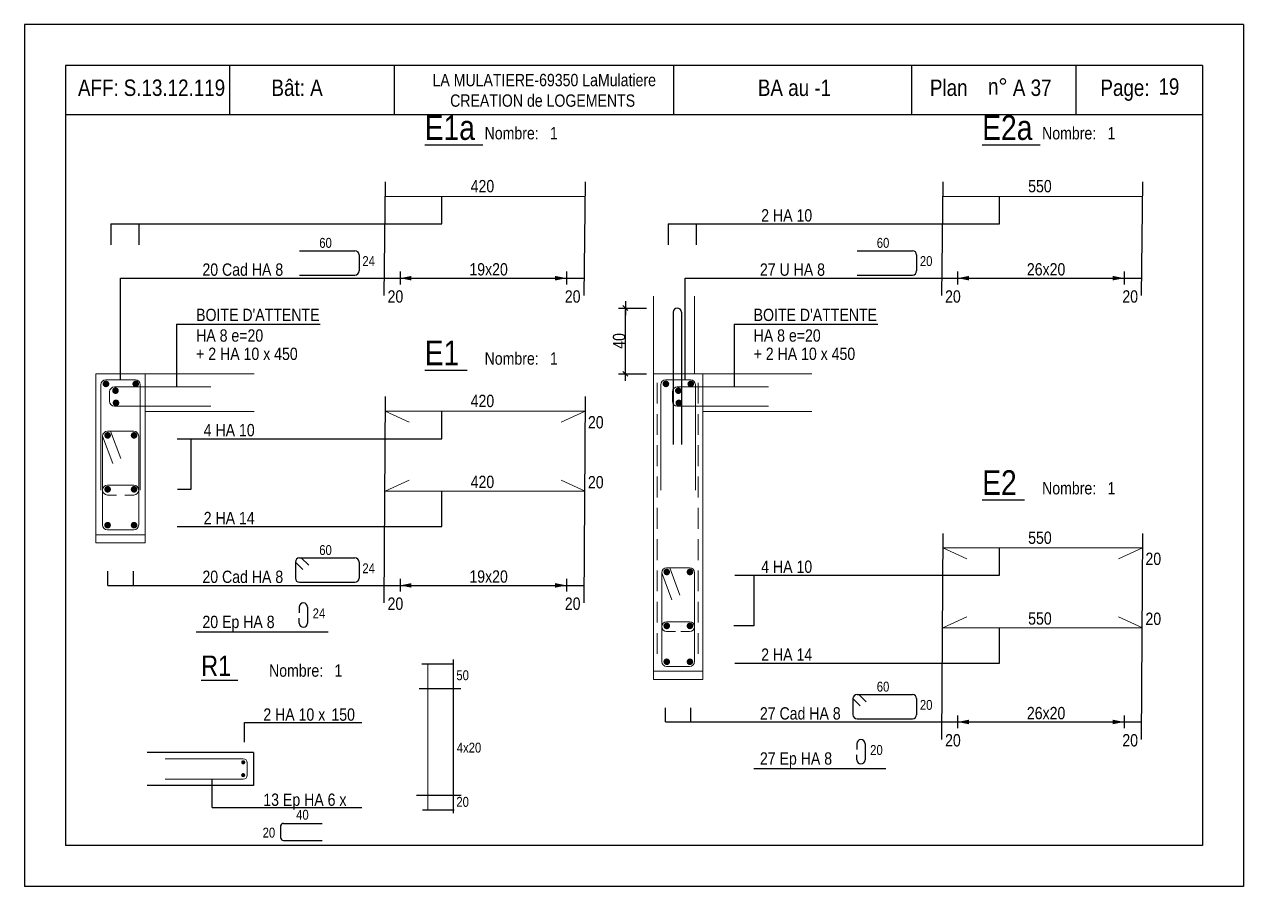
# Model space of a CAD drawing. Header units: metres. Extents: x -9927 to 45032, y -190416 to 12166.
# Drawn here: x 4191 to 5676, y -170879 to -169829 of the extents above; entities that cross this region are included whole.
import ezdxf

# ---------------------------------------------------------------- set-up
doc = ezdxf.new("R2010")
doc.units = ezdxf.units.M
doc.header["$PDMODE"] = 65
doc.linetypes.add('CACHEx2', pattern=[19.05, 12.7, -6.35])
for name, color, linetype in [('01_cote_gen', 4, 'Continuous'), ('01_fenetres', 171, 'Continuous'), ('01_linteaux', 3, 'Continuous'), ('01_sem', 42, 'Continuous'), ('01_texte', 230, 'Continuous'), ('AA_COTES', 2, 'Continuous')]:
    doc.layers.add(name, color=color, linetype=linetype)
doc.layers.add('01_PIEUX', color=5, linetype='Continuous', lineweight=60)
doc.styles.add('STYLE2', font='ARIALN.TTF')
doc.dimstyles.new('JB25', dxfattribs={"dimscale": 0.1, "dimtxt": 150, "dimasz": 17, "dimexe": 0.1, "dimexo": 0.1, "dimgap": 0.09, "dimtad": 1, "dimdec": 1, "dimlfac": 0.5, "dimdsep": 46, "dimtxsty": 'STYLE2', "dimblk1": 'BOND_G', "dimblk2": 'BOND_D', "dimsah": 1, "dimcen": 1.5, "dimdle": 0.01, "dimse1": 1, "dimse2": 1, "dimclrd": 4, "dimclre": 2, "dimclrt": 5, "dimadec": 0, "dimazin": 0, "dimtfac": 2.333333, "dimtdec": 1, "dimtix": 1, "dimtmove": 2, "dimatfit": 3, "dimldrblk": 'BOND_G', "dimfxl": 1, "dimtolj": 1, "dimtzin": 0, "dimarcsym": 0})

# ---------------------------------------------------------------- blocks, each defined once
blk = doc.blocks.new('BOND_G')
at = {"layer": 'AA_COTES', "color": 0}
for p, q in [((0, -5), (0, 15)), ((5, 0), (-5, 0)), ((1.77, 1.77), (-1.77, -1.77))]:
    blk.add_line(p, q, dxfattribs=at)
blk = doc.blocks.new('BOND_D')
at = {"layer": 'AA_COTES', "color": 0}
for p, q in [((5, 0), (-5, 0)), ((-1.77, -1.77), (1.77, 1.77)), ((0, 5), (0, -15))]:
    blk.add_line(p, q, dxfattribs=at)
blk = doc.blocks.new('*D1712')
at = {"layer": '01_cote_gen', "color": 4, "lineweight": -2, "ltscale": 0.5, "transparency": 16777216}
blk.add_line((4923.2, -170252.5), (4923.2, -170175.9), dxfattribs=at)
at = {"layer": 'DEFPOINTS', "color": 0, "lineweight": 0, "ltscale": 0.5, "transparency": 16777216}
for p in [(4923.2, -170174.2), (4964.4, -170174.2), (4957.3, -170254.2)]:
    blk.add_point(p, dxfattribs=at)
at = {"layer": '01_cote_gen', "color": 4, "lineweight": -2, "ltscale": 0.5, "transparency": 16777216, "xscale": 1.7, "yscale": 1.7, "zscale": 1.7}
for name, p, rotation in [('BOND_D', (4923.2, -170174.2), 90), ('BOND_G', (4923.2, -170254.2), 270)]:
    blk.add_blockref(name, p, dxfattribs=dict(at, rotation=rotation))
at = {"layer": '01_cote_gen', "color": 5, "lineweight": 0, "ltscale": 0.5, "transparency": 16777216, "insert": (4915.5, -170214.2), "char_height": 15, "attachment_point": 5, "rotation": 90, "style": 'STYLE2'}
blk.add_mtext('\\A1;40', dxfattribs=at)

msp = doc.modelspace()

# ---------------------------------------------------------------- linework, layer by layer
at = {"layer": '01_fenetres', "ltscale": 30}
for p, q in [((4241.1, -169878.69), (4241.1, -170828.69)), ((4241.1, -169878.69), (4241.1, -170828.69)), ((4241.1, -169878.69), (4241.1, -170828.69)), ((5626.1, -169878.69), (4241.1, -169878.69)), ((4441.1, -169878.69), (4441.1, -169938.69)), ((4641.49, -169878.69), (4641.49, -169938.69)), ((4981.67, -169878.69), (4981.67, -169938.69)), ((5271.97, -169938.69), (5271.97, -169878.69)), ((5471.97, -169938.69), (5471.97, -169878.69)), ((5626.1, -169878.69), (5626.1, -170828.69)), ((5626.1, -169938.69), (4241.1, -169938.69)), ((5626.1, -170828.69), (4241.1, -170828.69))]:
    msp.add_line(p, q, dxfattribs=at)
at = {"layer": '01_linteaux', "linetype": 'Continuous'}
for p, q in [((4526.19, -170104.28), (4593.78, -170104.28)), ((5205.22, -170104.28), (5272.8, -170104.28)), ((4598.78, -170109.28), (4598.78, -170128.89)), ((5277.8, -170109.28), (5277.8, -170128.89)), ((4526.19, -170133.89), (4593.78, -170133.89)), ((5205.22, -170133.89), (5272.8, -170133.89)), ((4981.29, -170179.17), (4981.29, -170340.33)), ((4991.29, -170179.17), (4991.29, -170340.33)), ((4521.19, -170483.39), (4521.19, -170503)), ((4521.19, -170483.39), (4530.2, -170492.38)), ((4526.19, -170478.39), (4593.78, -170478.39)), ((4528.38, -170478.39), (4537.39, -170487.38)), ((4598.78, -170483.39), (4598.78, -170503)), ((4526.19, -170508), (4593.78, -170508)), ((4525.95, -170538.3), (4525.95, -170545.26)), ((4525.95, -170557.91), (4525.95, -170551.88)), ((4535.95, -170538.3), (4535.95, -170557.91)), ((5200.22, -170649.74), (5200.22, -170669.35)), ((5200.22, -170649.74), (5209.22, -170658.73)), ((5205.22, -170644.74), (5272.8, -170644.74)), ((5207.41, -170644.74), (5216.41, -170653.73)), ((5277.8, -170649.74), (5277.8, -170669.35)), ((5205.22, -170674.35), (5272.8, -170674.35)), ((5204.97, -170704.65), (5204.97, -170711.6)), ((5214.97, -170704.65), (5214.97, -170724.26)), ((5204.97, -170724.26), (5204.97, -170718.22))]:
    msp.add_line(p, q, dxfattribs=at)
at = {"layer": '01_linteaux', "linetype": 'CACHEx2', "lineweight": 18, "ltscale": 2}
for p, q in [((4961.99, -170265.1), (4961.99, -170603.55)), ((5011.58, -170265.1), (5011.58, -170603.55))]:
    msp.add_line(p, q, dxfattribs=at)
at = {"layer": '01_linteaux', "linetype": 'Continuous'}
for centre, start, end in [((4593.78, -170109.28), 0, 90), ((5272.8, -170109.28), 0, 90), ((4593.78, -170128.89), 270, 0), ((5272.8, -170128.89), 270, 0), ((4986.29, -170179.17), 0, 180), ((4526.19, -170483.39), 90, 180), ((4593.78, -170483.39), 0, 90), ((4526.19, -170503), 180, 270), ((4593.78, -170503), 270, 0), ((4530.95, -170538.3), 90, 180), ((4530.95, -170538.3), 0, 90), ((4530.95, -170557.91), 180, 270), ((4530.95, -170557.91), 270, 0), ((5205.22, -170649.74), 90, 180), ((5272.8, -170649.74), 0, 90), ((5205.22, -170669.35), 180, 270), ((5272.8, -170669.35), 270, 0), ((5209.97, -170704.65), 90, 180), ((5209.97, -170704.65), 0, 90), ((5209.97, -170724.26), 180, 270), ((5209.97, -170724.26), 270, 0)]:
    msp.add_arc(centre, 5, start, end, dxfattribs=at)
at = {"layer": '01_PIEUX', "color": 2, "linetype": 'Continuous', "lineweight": 5}
for p, q in [((4957.34, -170254.17), (4957.34, -170159.5)), ((5007.34, -170254.17), (5007.34, -170159.5)), ((4278.32, -170254.17), (4278.32, -170460.17)), ((4278.32, -170254.17), (4338.32, -170254.17)), ((4338.32, -170254.17), (4338.32, -170460.17)), ((4957.34, -170254.17), (4957.34, -170626.52)), ((4957.34, -170254.17), (5017.34, -170254.17)), ((5017.34, -170254.17), (5017.34, -170626.52)), ((4284.32, -170267.48), (4284.32, -170395.82)), ((4290.32, -170261.48), (4326.32, -170261.48)), ((4332.32, -170267.48), (4332.32, -170395.82)), ((4966.34, -170267.48), (4966.34, -170395.82)), ((4972.34, -170261.48), (5002.34, -170261.48)), ((5008.34, -170267.48), (5008.34, -170395.82)), ((4292.32, -170324.17), (4324.32, -170324.17)), ((4296.08, -170324.17), (4308.46, -170357.28)), ((4286.32, -170330.17), (4286.32, -170438.17)), ((4286.32, -170330.17), (4298.7, -170363.28)), ((4330.32, -170330.17), (4330.32, -170438.17)), ((4292.32, -170389.85), (4324.32, -170389.85)), ((4292.32, -170401.85), (4303.11, -170401.85)), ((4324.32, -170401.85), (4313.53, -170401.85)), ((4292.32, -170444.17), (4324.32, -170444.17)), ((4278.32, -170450.17), (4338.32, -170450.17)), ((4278.32, -170460.17), (4338.32, -170460.17)), ((4973.34, -170490.52), (5001.34, -170490.52)), ((4977.11, -170490.52), (4989.49, -170523.62)), ((4967.34, -170496.52), (4967.34, -170604.52)), ((4967.34, -170496.52), (4979.72, -170529.62)), ((5007.34, -170496.52), (5007.34, -170604.52)), ((4973.34, -170556.2), (5001.34, -170556.2)), ((4973.34, -170568.2), (4984.13, -170568.2)), ((5001.34, -170568.2), (4990.55, -170568.2)), ((4973.34, -170610.52), (5001.34, -170610.52)), ((4957.34, -170616.52), (5017.34, -170616.52)), ((4957.34, -170626.52), (5017.34, -170626.52))]:
    msp.add_line(p, q, dxfattribs=at)
at = {"layer": '01_PIEUX', "color": 2, "linetype": 'Continuous', "lineweight": 5, "const_width": 4, "flags": 128}
for points in [[(4288.47, -170266.5, 1), (4292.47, -170266.5, 1)], [(4324.7, -170266.5, 1), (4328.7, -170266.5, 1)], [(4970.49, -170266.5, 1), (4974.49, -170266.5, 1)], [(5000.73, -170266.5, 1), (5004.73, -170266.5, 1)], [(4300.12, -170274.75, 1), (4304.12, -170274.75, 1)], [(4985.58, -170274.75, 1), (4989.58, -170274.75, 1)], [(4300.67, -170289.6, 1), (4304.67, -170289.6, 1)], [(4986.13, -170289.6, 1), (4990.13, -170289.6, 1)], [(4290.47, -170329.19, 1), (4294.47, -170329.19, 1)], [(4322.7, -170329.19, 1), (4326.7, -170329.19, 1)], [(4290.47, -170394.87, 1), (4294.47, -170394.87, 1)], [(4322.7, -170394.87, 1), (4326.7, -170394.87, 1)], [(4290.47, -170438.52, 1), (4294.47, -170438.52, 1)], [(4322.7, -170438.52, 1), (4326.7, -170438.52, 1)], [(4971.49, -170495.54, 1), (4975.49, -170495.54, 1)], [(4999.73, -170495.54, 1), (5003.73, -170495.54, 1)], [(4971.49, -170561.21, 1), (4975.49, -170561.21, 1)], [(4999.73, -170561.21, 1), (5003.73, -170561.21, 1)], [(4971.49, -170604.87, 1), (4975.49, -170604.87, 1)], [(4999.73, -170604.87, 1), (5003.73, -170604.87, 1)]]:
    msp.add_lwpolyline(points, format="xyb", close=True, dxfattribs=at)
at = {"layer": '01_PIEUX', "color": 2, "linetype": 'Continuous', "lineweight": 5}
for centre, start, end in [((4290.32, -170267.48), 90, 180), ((4326.32, -170267.48), 0, 90), ((4972.34, -170267.48), 90, 180), ((5002.34, -170267.48), 0, 90), ((4292.32, -170330.17), 90, 180), ((4324.32, -170330.17), 0, 90), ((4292.32, -170395.85), 90, 180), ((4292.32, -170395.85), 180, 270), ((4324.32, -170395.85), 0, 90), ((4324.32, -170395.85), 270, 0), ((4292.32, -170438.17), 180, 270), ((4324.32, -170438.17), 270, 0), ((4973.34, -170496.52), 90, 180), ((5001.34, -170496.52), 0, 90), ((4973.34, -170562.2), 90, 180), ((4973.34, -170562.2), 180, 270), ((5001.34, -170562.2), 0, 90), ((5001.34, -170562.2), 270, 0), ((4973.34, -170604.52), 180, 270), ((5001.34, -170604.52), 270, 0)]:
    msp.add_arc(centre, 6, start, end, dxfattribs=at)
at = {"layer": '01_sem', "color": 2, "lineweight": 0, "ltscale": 7}
for p, q in [((4630.57, -170038.32), (4874.04, -170038.32)), ((5309.59, -170038.32), (5553.07, -170038.32)), ((4338.32, -170254.17), (4471.05, -170254.17)), ((5017.34, -170254.17), (5150.07, -170254.17)), ((4294.85, -170276.17), (4294.85, -170287.59)), ((4300.85, -170270.17), (4418.32, -170270.17)), ((4980.31, -170276.17), (4980.31, -170287.59)), ((4986.31, -170270.17), (5097.34, -170270.17)), ((4300.85, -170293.59), (4418.32, -170293.59)), ((4986.31, -170293.59), (5097.34, -170293.59)), ((4338.32, -170300.17), (4471.05, -170300.17)), ((4630.57, -170299.85), (4874.04, -170299.85)), ((4630.57, -170299.85), (4659.89, -170313.19)), ((4874.04, -170299.85), (4844.72, -170313.19)), ((5017.34, -170300.17), (5150.07, -170300.17)), ((4630.57, -170397.02), (4659.89, -170383.68)), ((4874.04, -170397.02), (4844.72, -170383.68)), ((4630.57, -170397.02), (4874.04, -170397.02)), ((5309.59, -170466.2), (5553.07, -170466.2)), ((5309.59, -170466.2), (5338.91, -170479.54)), ((5553.07, -170466.2), (5523.74, -170479.54)), ((5309.59, -170563.36), (5338.91, -170550.03)), ((5553.07, -170563.36), (5523.74, -170550.03)), ((5309.59, -170563.36), (5553.07, -170563.36)), ((4682.57, -170607.63), (4682.57, -170784.81)), ((4457.6, -170722.93), (4362.6, -170722.93)), ((4462.6, -170727.93), (4462.6, -170742.93)), ((4457.6, -170747.93), (4362.6, -170747.93))]:
    msp.add_line(p, q, dxfattribs=at)
at = {"layer": '01_sem', "color": 2, "lineweight": 0, "ltscale": 7, "const_width": 2.5, "flags": 128}
for points in [[(4457.68, -170726.06, 1), (4457.68, -170728.56, 1)], [(4457.6, -170741.68, 1), (4457.6, -170744.18, 1)]]:
    msp.add_lwpolyline(points, format="xyb", close=True, dxfattribs=at)
at = {"layer": '01_sem', "color": 2, "lineweight": 0, "ltscale": 7}
for centre, radius, start, end in [((4300.85, -170276.17), 6, 90, 180), ((4986.31, -170276.17), 6, 90, 180), ((4300.85, -170287.59), 6, 180, 270), ((4986.31, -170287.59), 6, 180, 270), ((4457.6, -170727.93), 5, 0, 90), ((4457.6, -170742.93), 5, 270, 0)]:
    msp.add_arc(centre, radius, start, end, dxfattribs=at)
at = {"layer": '01_texte', "ltscale": 30}
for p, q in [((4191.1, -169828.69), (4191.1, -170878.69)), ((5676.1, -169828.69), (4191.1, -169828.69)), ((5676.1, -169828.69), (5676.1, -170878.69)), ((4630.57, -170020.38), (4629, -170158.9)), ((4874.04, -170020.38), (4872.48, -170158.9)), ((5309.59, -170020.38), (5308.02, -170158.9)), ((5553.07, -170020.38), (5551.5, -170158.9)), ((4699.57, -170071.73), (4699.57, -170038.32)), ((5378.6, -170071.73), (5378.6, -170038.32)), ((4296.3, -170071.73), (4699.57, -170071.73)), ((4296.3, -170071.73), (4296.3, -170097.06)), ((4330.34, -170071.73), (4330.34, -170097.06)), ((4975.33, -170071.73), (5378.6, -170071.73)), ((4975.33, -170071.73), (4975.33, -170097.06)), ((5009.37, -170071.73), (5009.37, -170097.06)), ((4648.71, -170129.69), (4648.71, -170145.33)), ((4851.39, -170129.69), (4851.39, -170145.33)), ((5327.74, -170129.69), (5327.74, -170145.33)), ((5530.41, -170129.69), (5530.41, -170145.33)), ((4308.32, -170137.75), (4872.48, -170137.75)), ((4308.32, -170261.48), (4308.32, -170137.75)), ((4996.11, -170137.75), (5551.5, -170137.75)), ((4996.11, -170261.48), (4996.11, -170137.75)), ((4630.57, -170281.91), (4629, -170533.01)), ((4874.04, -170281.91), (4872.48, -170533.01)), ((4699.57, -170333.26), (4699.57, -170299.85)), ((4377.38, -170333.26), (4699.57, -170333.26)), ((4394.02, -170333.26), (4394.02, -170395.04)), ((4394.02, -170395.04), (4377.76, -170395.04)), ((4699.57, -170440.31), (4699.57, -170397.02)), ((4377.38, -170440.31), (4699.57, -170440.31)), ((5309.59, -170448.5), (5308.02, -170699.35)), ((5553.07, -170448.5), (5551.5, -170699.35)), ((5378.6, -170499.6), (5378.6, -170466.2)), ((4292.9, -170511.86), (4292.9, -170494.56)), ((4323.82, -170511.86), (4323.82, -170494.56)), ((4648.71, -170503.8), (4648.71, -170519.44)), ((4851.39, -170503.8), (4851.39, -170519.44)), ((5056.41, -170499.6), (5378.6, -170499.6)), ((5079.47, -170499.6), (5079.47, -170560.99)), ((4292.9, -170511.86), (4872.48, -170511.86)), ((5079.47, -170560.99), (5055.08, -170560.99)), ((5378.6, -170606.66), (5378.6, -170563.36)), ((4400.49, -170568.4), (4561.2, -170568.4)), ((5056.41, -170606.66), (5378.6, -170606.66)), ((4971.93, -170678.21), (4971.93, -170660.9)), ((5002.85, -170678.21), (5002.85, -170660.9)), ((5327.74, -170670.15), (5327.74, -170685.79)), ((5530.41, -170670.15), (5530.41, -170685.79)), ((4971.93, -170678.21), (5551.5, -170678.21)), ((5079.52, -170734.75), (5240.22, -170734.75)), ((5676.1, -170878.69), (4191.1, -170878.69))]:
    msp.add_line(p, q, dxfattribs=at)
at = {"layer": '01_texte'}
for p, q in [((4376.57, -170193.78), (4551.36, -170193.78)), ((4376.57, -170193.78), (4376.57, -170270.17)), ((5055.6, -170193.78), (5230.39, -170193.78)), ((5055.6, -170193.78), (5055.6, -170270.17)), ((4713.31, -170607.63), (4675.1, -170607.63)), ((4713.31, -170602.21), (4713.31, -170789.23)), ((4722.86, -170637.71), (4672.02, -170637.71)), ((4459.22, -170702.72), (4459.22, -170678.68)), ((4459.22, -170678.68), (4601.95, -170678.68)), ((4470.1, -170715.43), (4340.57, -170715.43)), ((4470.1, -170715.43), (4470.1, -170755.43)), ((4470.1, -170755.43), (4340.57, -170755.43)), ((4419.95, -170782.39), (4419.95, -170747.93)), ((4723.26, -170767.69), (4668.87, -170767.69)), ((4419.95, -170782.39), (4601.95, -170782.39)), ((4676.18, -170785.07), (4714.67, -170785.07)), ((4506.61, -170801.65), (4553.92, -170801.65)), ((4503.11, -170805.15), (4503.11, -170818.88)), ((4506.61, -170822.38), (4553.92, -170822.38))]:
    msp.add_line(p, q, dxfattribs=at)
for centre, start, end in [((4506.61, -170805.15), 90, 180), ((4506.61, -170818.88), 180, 270)]:
    msp.add_arc(centre, 3.5, start, end, dxfattribs=at)
at = {"layer": '01_texte', "ltscale": 30}
for points in [[(4648.71, -170137.75), (4662.53, -170135), (4662.53, -170137.75)], [(4851.39, -170137.75), (4837.56, -170135), (4837.56, -170137.75)], [(5327.74, -170137.75), (5341.56, -170135), (5341.56, -170137.75)], [(5530.41, -170137.75), (5516.59, -170135), (5516.59, -170137.75)], [(4648.71, -170137.75), (4662.53, -170140.51), (4662.53, -170137.75)], [(4851.39, -170137.75), (4837.56, -170140.51), (4837.56, -170137.75)], [(5327.74, -170137.75), (5341.56, -170140.51), (5341.56, -170137.75)], [(5530.41, -170137.75), (5516.59, -170140.51), (5516.59, -170137.75)], [(4648.71, -170511.86), (4662.53, -170509.11), (4662.53, -170511.86)], [(4648.71, -170511.86), (4662.53, -170514.62), (4662.53, -170511.86)], [(4851.39, -170511.86), (4837.56, -170509.11), (4837.56, -170511.86)], [(4851.39, -170511.86), (4837.56, -170514.62), (4837.56, -170511.86)], [(5327.74, -170678.21), (5341.56, -170675.45), (5341.56, -170678.21)], [(5327.74, -170678.21), (5341.56, -170680.96), (5341.56, -170678.21)], [(5530.41, -170678.21), (5516.59, -170675.45), (5516.59, -170678.21)], [(5530.41, -170678.21), (5516.59, -170680.96), (5516.59, -170678.21)]]:
    msp.add_solid(points, dxfattribs=at)

# ---------------------------------------------------------------- texts
at = {"layer": '01_texte', "style": 'STYLE2'}
for s, height, p in [('AFF:', 20, (4256.39, -169915.84)), ('S.13.12.119', 20, (4312.06, -169915.84)), ('Bât: A', 20, (4492.04, -169915.84)), ('LA MULATIERE-69350 LaMulatiere', 15, (4688.19, -169903.97)), ('BA au -1', 20, (5084.49, -169915.84)), ('Plan', 20, (5294.01, -169915.84)), ('n%%D', 20, (5364.7, -169914.39)), ('A 37', 20, (5395.04, -169915.84)), ('Page:', 20, (5501.68, -169915.84)), ('19', 20, (5572.37, -169914.39)), ('CREATION de LOGEMENTS', 15, (4709.67, -169928.97)), ('%%UE1a ', 30, (4678.68, -169969.33)), ('%%UE2a ', 30, (5357.71, -169969.33)), ('Nombre:', 15, (4751.65, -169968.7)), ('1', 15, (4831.27, -169968.7)), ('Nombre:', 15, (5430.67, -169968.7)), ('1', 15, (5510.3, -169968.7)), ('420', 15, (4734.66, -170033.18)), ('550', 15, (5413.68, -170033.18)), ('2 HA 10', 15, (5088.54, -170068.77)), ('60', 12, (4550.25, -170100.73)), ('60', 12, (5229.28, -170100.73)), ('20 Cad HA 8', 15, (4407.94, -170134.8)), ('24', 12, (4602.76, -170122.94)), ('19x20', 15, (4733.09, -170134.45)), ('27 U HA 8', 15, (5086.97, -170134.8)), ('20', 12, (5281.79, -170122.94)), ('26x20', 15, (5412.12, -170134.45)), ('20', 15, (4633.45, -170167.54)), ('20', 15, (4849.36, -170167.54)), ('20', 15, (5312.48, -170167.54)), ('20', 15, (5528.39, -170167.54)), ("BOITE D'ATTENTE", 15, (4400.29, -170189.91)), ("BOITE D'ATTENTE", 15, (5079.31, -170189.91)), ('HA 8 e=20', 15, (4400.29, -170215.06)), ('HA 8 e=20', 15, (5079.31, -170215.06)), ('+ 2 HA 10 x 450', 15, (4400.29, -170237.36)), ('%%UE1 ', 30, (4678.68, -170243.72)), ('+ 2 HA 10 x 450', 15, (5079.31, -170237.36)), ('Nombre:', 15, (4751.65, -170243.09)), ('1', 15, (4831.27, -170243.09)), ('420', 15, (4734.66, -170294.71)), ('20', 15, (4877.51, -170320.67)), ('4 HA 10', 15, (4409.51, -170330.3)), ('%%UE2 ', 30, (5357.71, -170401.64)), ('420', 15, (4734.66, -170393.3)), ('20', 15, (4877.51, -170393.69)), ('Nombre:', 15, (5430.67, -170401.01)), ('1', 15, (5510.3, -170401.01)), ('2 HA 14', 15, (4409.51, -170437.36)), ('550', 15, (5413.68, -170461.31)), ('60', 12, (4550.25, -170474.84)), ('20', 15, (5556.54, -170487.01)), ('24', 12, (4602.76, -170497.05)), ('4 HA 10', 15, (5088.54, -170496.65)), ('20 Cad HA 8', 15, (4407.94, -170508.91)), ('19x20', 15, (4733.09, -170508.56)), ('20', 15, (4633.45, -170541.65)), ('20', 15, (4849.36, -170541.65)), ('20 Ep HA 8', 15, (4407.94, -170563.82)), ('24', 12, (4542.2, -170551.96)), ('550', 15, (5413.68, -170559.65)), ('20', 15, (5556.54, -170560.04)), ('2 HA 14', 15, (5088.54, -170603.7)), ('%%UR1 ', 25, (4406.41, -170622.26)), ('Nombre:', 15, (4489.11, -170623.07)), ('1', 15, (4568.73, -170623.07)), ('50', 12, (4717.24, -170627.26)), ('60', 12, (5229.28, -170641.19)), ('20', 12, (5281.79, -170663.39)), ('2 HA 10 x', 15, (4482.13, -170676.65)), ('150', 15, (4565.03, -170676.65)), ('27 Cad HA 8', 15, (5086.97, -170675.25)), ('26x20', 15, (5412.12, -170674.91)), ('20', 15, (5312.48, -170708)), ('20', 15, (5528.39, -170708)), ('4x20', 12, (4717.75, -170715.45)), ('27 Ep HA 8', 15, (5086.97, -170730.16)), ('20', 12, (5221.22, -170718.3)), ('13 Ep HA 6 x', 15, (4482.13, -170780.36)), ('20', 12, (4717.24, -170781.47)), ('40', 12, (4522.08, -170797.19)), ('20', 12, (4481.28, -170818.91))]:
    msp.add_text(s, height=height, dxfattribs=at).set_placement(p)

# ---------------------------------------------------------------- dimensions: what is measured, and where the dimension line sits
at = {"layer": '01_cote_gen', "lineweight": 0, "ltscale": 0.5}
dim = msp.add_linear_dim(base=(4923.16, -170174.17), p1=(4957.34, -170254.17), p2=(4964.38, -170174.17), angle=90, dimstyle='JB25', dxfattribs=at)
dim.commit()
dim.dimension.update_dxf_attribs({"geometry": '*D1712', "text_midpoint": (4915.49, -170214.17)})

doc.saveas('drawing.dxf')
